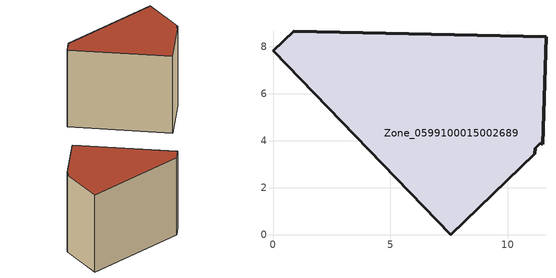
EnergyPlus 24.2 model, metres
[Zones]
Zone_0599100015002689
 floor ground (C_G): 11.18,3.69 11.16,3.46 7.58,0 0,7.84 0.89,8.67 11.63,8.44 11.49,3.85 11.39,3.9 z0.95
 wall outside (C_F): 11.16,3.46 11.18,3.69 11.39,3.9 11.49,3.85 11.63,8.44 0.89,8.67 0,7.84 7.58,0 11.16,3.46 z0.95:10.51
 roof outside (C_R): 11.49,3.85 11.63,8.44 0.89,8.67 0,7.84 7.58,0 11.16,3.46 11.18,3.69 11.39,3.9 z10.51
[BUILDING]
Pand.0599100015002689: North Axis=0; Terrain=City; Loads Convergence Tolerance Value=0.04; Temperature Convergence Tolerance Value=0.4; Solar Distribution=FullExterior; Maximum Number of Warmup Days=25; Minimum Number of Warmup Days=1
[Site:Location]
Rotterdam.The.Hague.AP_ZH_NLD Design_Conditions: Latitude=51.96; Longitude=4.45; Time Zone=1; Elevation=-4.5
[SITE:GROUNDTEMPERATURE:BUILDINGSURFACE]
18, 18, 18, 18, 18, 18, 18, 18, 18, 18, 18, 18
[MATERIAL] Thermal Absorptance=0.9; Solar Absorptance=0.7; Visible Absorptance=0.7
Name | Roughness | Thickness | Conductivity | Density | Specific Heat
G.TI.1975-1991 | MediumSmooth | 0.15 | 0.288461 | 540 | 1210
F.TI.1975-1991 | Rough | 0.3 | 0.230769 | 1920 | 840
R.TI.1975-1991 | MediumRough | 0.2 | 0.153846 | 1500 | 1000
[CONSTRUCTION]
C_G: G.TI.1975-1991
C_F: F.TI.1975-1991
C_R: R.TI.1975-1991
[ZONE]
Zone_0599100015002689: Type=1; Multiplier=1; Ceiling Height=Autocalculate; Volume=Autocalculate; Floor Area=autocalculate; Part of Total Floor Area=Yes
[ZONEINFILTRATION:DESIGNFLOWRATE]
Infil_Zone_0599100015002689: Zone or ZoneList or Space or SpaceList=Zone_0599100015002689; Schedule=AlwaysOn; Design Flow Rate Calculation Method=Flow/Area; Flow Rate per Floor Area=0.003; Constant Term Coefficient=1; Temperature Term Coefficient=0; Velocity Term Coefficient=0; Velocity Squared Term Coefficient=0
[HVACTEMPLATE:ZONE:IDEALLOADSAIRSYSTEM]
Zone_0599100015002689: Maximum Heating Supply Air Temperature=50; Minimum Cooling Supply Air Temperature=13; Maximum Heating Supply Air Humidity Ratio=0.0156; Minimum Cooling Supply Air Humidity Ratio=0.0077; Heating Limit=NoLimit; Cooling Limit=NoLimit; Dehumidification Control Type=ConstantSensibleHeatRatio; Cooling Sensible Heat Ratio=0.7; Dehumidification Setpoint=60; Humidification Control Type=None; Humidification Setpoint=30; Outdoor Air Method=None; Outdoor Air Flow Rate per Person=0.00944; Outdoor Air Flow Rate per Zone Floor Area=0; Outdoor Air Flow Rate per Zone=0; Demand Controlled Ventilation Type=None; Outdoor Air Economizer Type=NoEconomizer; Heat Recovery Type=None; Sensible Heat Recovery Effectiveness=0.7; Latent Heat Recovery Effectiveness=0.65
[ZONECONTROL:THERMOSTAT]
ThermostatControl_Zone_0599100015002689: Zone or ZoneList=Zone_0599100015002689; Control Type Schedule=DualSetpointControlType; Control 1=Thermostat_Zone_0599100015002689; Temperature Difference Between Cutout And Setpoint=0
[THERMOSTATSETPOINT:DUALSETPOINT]
Thermostat_Zone_0599100015002689: Heating Setpoint Temperature Schedule=HeatingSetpoint_Zone_0599100015002689; Cooling Setpoint Temperature Schedule=CoolingSetpoint_Zone_0599100015002689
[SCHEDULE:COMPACT]
HeatingSetpoint_Zone_0599100015002689: Through: 12/31, For: AllDays, Until: 24:00, 21
CoolingSetpoint_Zone_0599100015002689: Through: 12/31, For: AllDays, Until: 24:00, 24
DualSetpointControlType: Through: 12/31, For: AllDays, Until: 24:00, 4
AlwaysOn: Through: 12/31, For: AllDays, Until: 24:00, 1
